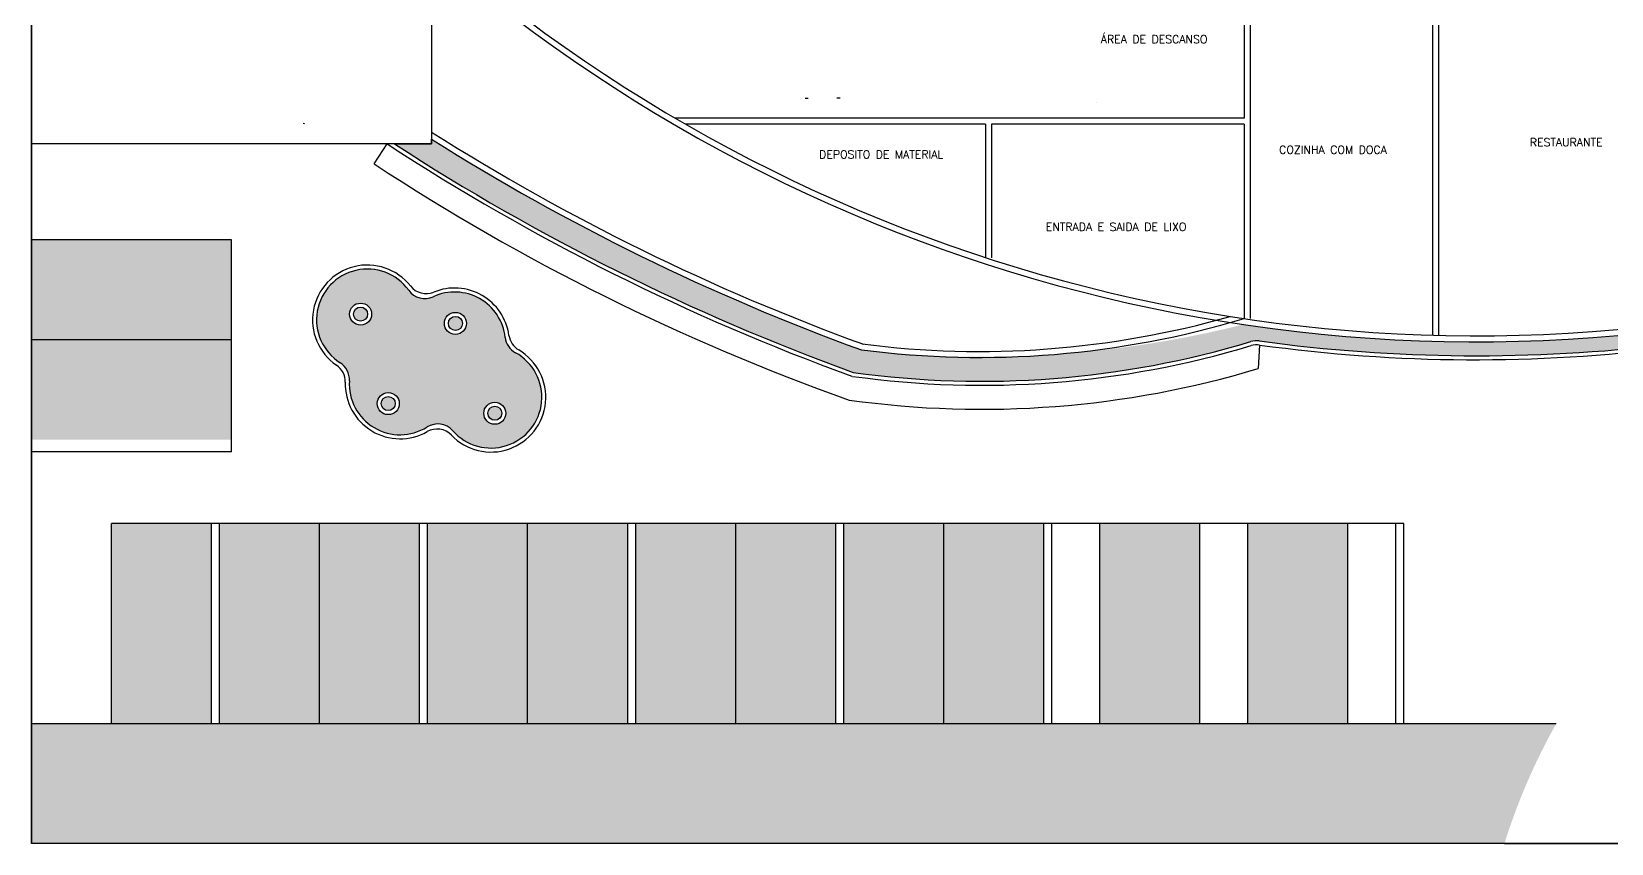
# Model space of a CAD drawing. Header units: inches. Extents: x -55 to 600, y -103 to 167.
# Drawn here: x 261.67 to 301.16, y 122.78 to 143.09 of the extents above; entities that cross this region are included whole.
import ezdxf

# ---------------------------------------------------------------- set-up
doc = ezdxf.new("R2010")
doc.units = ezdxf.units.IN
doc.header["$MEASUREMENT"] = 0
doc.linetypes.add('CONTINU', pattern=[0])
doc.layers.add('AI-Texto amb-tit', color=4, linetype='Continuous')
doc.styles.add('RS100', font='romans.shx', dxfattribs={"height": 0.2})

# ---------------------------------------------------------------- blocks, each defined once
blk = doc.blocks.new('kjhf')
for p, q in [((66.7162618752509, 10.60049499567725), (56.71626187525091, 10.60049499567725)), ((66.7162618752509, 10.60049499567725), (66.7162618752509, 7.100494995677252)), ((60.85042128285961, 7.100494995677252), (56.71626187525089, 7.100494995677252)), ((66.7162618752509, 7.100494995677252), (60.85042128285961, 7.100494995677252))]:
    blk.add_line(p, q)
blk = doc.blocks.new('sada')
h = blk.add_hatch(color=3)
h.dxf.hatch_style = 1
h.paths.add_polyline_path([(68.81069959128817, 45.53365963461186, -0.2449685543308292), (68.55408327707843, 45.9180780211256, 0.5128377131191127), (66.7577587224872, 46.93453072890945, -0.3596442272907529), (66.14187926786035, 47.09684084687375, 1.212022610087533), (64.42818445809567, 45.28311538766561, -0.2730831744748132), (64.65913906575354, 44.8303558703122, 0.610455691981292), (66.60255005978115, 43.67564284709086, -0.3681272405372445), (67.24409122095987, 43.58167385996622, 1.191829793201558)])
h.paths.add_polyline_path([(65.90633975449485, 44.26213895705986, -1), (65.35477397468064, 44.26213895705986, -1)], flags=16)
h.paths.add_polyline_path([(67.03436332079097, 46.26749869963375, -1), (67.58592910060518, 46.26749869963375, -1)], flags=16)
h.paths.add_polyline_path([(68.5711639070066, 44.01849685445423, -1), (68.0195981271924, 44.01849685445423, -1)], flags=16)
h.paths.add_polyline_path([(64.66417342264347, 46.4988223421473, -1), (65.21573920245768, 46.4988223421473, -1)], flags=16)
h = blk.add_hatch(color=3)
h.dxf.hatch_style = 1
h.paths.add_polyline_path([(65.45477397468063, 44.26213895705986, 1), (65.80633975449486, 44.26213895705986, 1)])
h.paths.add_polyline_path([(68.11959812719239, 44.01849685445423, 1), (68.47116390700661, 44.01849685445423, 1)])
h.paths.add_polyline_path([(65.11573920245769, 46.4988223421473, 1), (64.76417342264347, 46.4988223421473, 1)])
h.paths.add_polyline_path([(67.48592910060519, 46.26749869963375, 1), (67.13436332079097, 46.26749869963375, 1)])
for centre, radius in [((64.93995631255058, 46.4988223421473), 0.2757828899071085), ((64.93995631255058, 46.4988223421473), 0.1757828899071085), ((67.31014621069808, 46.26749869963375), 0.2757828899071085), ((67.31014621069808, 46.26749869963375), 0.1757828899071085), ((65.63055686458775, 44.26213895705986), 0.2757828899071085), ((65.63055686458775, 44.26213895705986), 0.1757828899071085), ((68.2953810170995, 44.01849685445423), 0.2757828899071085), ((68.2953810170995, 44.01849685445423), 0.1757828899071085)]:
    blk.add_circle(centre, radius)
for centre, radius, start, end in [((65.10957410538886, 46.35575902252573), 1.370769931515641, 38.16063634635761, 235.7832228660089), ((65.10957410538886, 46.35575902252573), 1.270769931515641, 35.67419810153903, 237.5745207938224), ((66.54805238262718, 47.38842857096482), 0.5, 215.6741981015389, 294.797513060937), ((66.58052602411831, 47.51164854555515), 0.5, 218.1606363463573, 292.3110748161192), ((67.2907357447718, 45.78093126958187), 1.270769931515641, 6.19566509978832, 114.7975130609377), ((67.2907357447718, 45.78093126958187), 1.370769931515641, 7.780757031812521, 112.3110748161193), ((69.05116284316473, 45.97204009094739), 0.5, 186.1956650997879, 241.2540690690891), ((69.14428218053972, 46.03420137661202), 0.5, 187.780757031813, 239.668977137065), ((68.19955265104973, 44.41949822966127), 1.370769931515641, 223.8073852347534, 59.66897713706485), ((68.19955265104973, 44.41949822966127), 1.270769931515641, 221.2468536800082, 61.25406906908983), ((64.05759240023359, 44.80878952422215), 0.5, 358.2694310217174, 55.7832228660093), ((64.16008335246104, 44.86107060667965), 0.5, 356.4781330939041, 57.57452079382286), ((65.92750905495991, 44.75229314345184), 1.370769931515641, 178.269431021717, 299.5264649933997), ((65.92750905495991, 44.75229314345184), 1.270769931515641, 176.4781330939036, 302.0869965481448), ((66.86815321424677, 43.2520215960447), 0.5, 41.24685368000753, 122.0869965481451), ((66.8494722304124, 43.12448356006298), 0.5, 43.80738523475402, 119.5264649933992)]:
    blk.add_arc(centre, radius, start, end)

msp = doc.modelspace()

# ---------------------------------------------------------------- hatches: boundary and pattern name
h = msp.add_hatch(color=3)
h.dxf.hatch_style = 1
edge = h.paths.add_edge_path()
edge.add_arc((292.2864774526097, 134.8586681376395), 0.4999999999999643, 82.1986662967937, 106.7912979855335, ccw=False)
edge.add_arc((297.8021788730222, 175.1173009368621), 40.13472009281947, 262.1986662967971, 276.8467326157412)
edge.add_line((302.586792540981, 135.2687974646193), (307.0904420003428, 136.696026808911))
edge.add_arc((306.9393928759112, 137.1726652064498), 0.4999999999999577, 287.583672489698, 299.3335285875352)
edge.add_line((307.1843392204748, 136.7367738343341), (310.9779135971622, 138.8685484824294))
edge.add_arc((310.7819565215115, 139.2172615801219), 0.39999999999984, 299.3335285875116, 389.5144100998224)
edge.add_line((311.1300492503407, 139.4143185569995), (311.081407890127, 139.2928048278692))
edge.add_line((311.081407890127, 139.2928048278692), (307.0421350083046, 137.0089585047911))
edge.add_arc((307.0478581885379, 137.0829090022008), 0.07417163109386321, 265.5745837637576, 582.9430102567902)
edge.add_line((306.9935622036851, 137.0323780523979), (302.5727670357903, 135.6223250304226))
edge.add_arc((297.7901896395103, 174.9689359364041), 39.63620612947351, 261.52996534815077, 276.93030053151057, ccw=False)
edge.add_arc((285.444028418178, 161.5779126526566), 26.62065362778353, 263.4498113653094, 284.1507550347948, ccw=False)
edge.add_arc((301.4268898201535, 187.4790997902543), 55.69618042579533, 237.6997258967731, 250.0324482579539, ccw=False)
edge.add_line((271.6652797372907, 140.4013865992083), (271.6652797372907, 140.2831220444384))
edge.add_line((271.6652797372907, 140.2831220444384), (270.7381359329369, 140.2831220444384))
edge.add_arc((301.4268898201537, 187.4790997902545), 56.2961804257956, 236.9664314756682, 250.0324482579534)
edge.add_arc((285.4147467531158, 157.6314377284689), 23.28696528864862, 262.0710461445852, 286.7912979855342)
h = msp.add_hatch(color=253)
h.dxf.hatch_style = 1
h.paths.add_polyline_path([(266.6652797372907, 137.8831220444384), (261.6652797372907, 137.8831220444384), (261.6652797372907, 135.3831220444384), (266.6652797372907, 135.3831220444384)])
h = msp.add_hatch(color=253)
h.dxf.hatch_style = 1
h.paths.add_polyline_path([(266.6652797372907, 135.3831220444384), (261.6652797372907, 135.3831220444384), (261.6652797372907, 132.8831220444384), (266.6652797372907, 132.8831220444384)])
h = msp.add_hatch(color=253)
h.dxf.hatch_style = 1
h.paths.add_polyline_path([(266.1652797372907, 130.7831220444384), (263.6652797372907, 130.7831220444384), (263.6652797372907, 125.7831220444384), (266.1652797372907, 125.7831220444384)])
h = msp.add_hatch(color=253)
h.dxf.hatch_style = 1
h.paths.add_polyline_path([(268.8652797372907, 130.7831220444384), (266.3652797372907, 130.7831220444384), (266.3652797372907, 125.7831220444384), (268.8652797372907, 125.7831220444384)])
h = msp.add_hatch(color=253)
h.dxf.hatch_style = 1
h.paths.add_polyline_path([(271.3652797372907, 130.7831220444384), (268.8652797372907, 130.7831220444384), (268.8652797372907, 125.7831220444384), (271.3652797372907, 125.7831220444384)])
h = msp.add_hatch(color=253)
h.dxf.hatch_style = 1
h.paths.add_polyline_path([(274.0652797372908, 130.7831220444384), (271.5652797372908, 130.7831220444384), (271.5652797372908, 125.7831220444384), (274.0652797372908, 125.7831220444384)])
h = msp.add_hatch(color=253)
h.dxf.hatch_style = 1
h.paths.add_polyline_path([(276.5652797372908, 130.7831220444384), (274.0652797372908, 130.7831220444384), (274.0652797372908, 125.7831220444384), (276.5652797372908, 125.7831220444384)])
h = msp.add_hatch(color=253)
h.dxf.hatch_style = 1
h.paths.add_polyline_path([(279.2652797372908, 130.7831220444384), (276.7652797372908, 130.7831220444384), (276.7652797372908, 125.7831220444384), (279.2652797372908, 125.7831220444384)])
h = msp.add_hatch(color=253)
h.dxf.hatch_style = 1
h.paths.add_polyline_path([(281.7652797372908, 130.7831220444384), (279.2652797372908, 130.7831220444384), (279.2652797372908, 125.7831220444384), (281.7652797372908, 125.7831220444384)])
h = msp.add_hatch(color=253)
h.dxf.hatch_style = 1
h.paths.add_polyline_path([(284.4652797372908, 130.7831220444384), (281.9652797372908, 130.7831220444384), (281.9652797372908, 125.7831220444384), (284.4652797372908, 125.7831220444384)])
h = msp.add_hatch(color=253)
h.dxf.hatch_style = 1
h.paths.add_polyline_path([(286.9652797372908, 130.7831220444384), (284.4652797372908, 130.7831220444384), (284.4652797372908, 125.7831220444384), (286.9652797372908, 125.7831220444384)])
h = msp.add_hatch(color=253)
h.dxf.hatch_style = 1
h.paths.add_polyline_path([(290.8652797372908, 130.7831220444384), (288.3652797372908, 130.7831220444384), (288.3652797372908, 125.7831220444384), (290.8652797372908, 125.7831220444384)])
h = msp.add_hatch(color=253)
h.dxf.hatch_style = 1
h.paths.add_polyline_path([(294.5652797372908, 130.7831220444384), (292.0652797372908, 130.7831220444384), (292.0652797372908, 125.7831220444384), (294.5652797372908, 125.7831220444384)])
h = msp.add_hatch(color=252)
h.dxf.hatch_style = 1
h.paths.add_polyline_path([(336.6652797372907, 125.7831220444384), (310.9652797372909, 125.7831220444384), (303.3586628836578, 125.7831220444384, 0.06797788644688317), (301.6634608449603, 122.7831220444384), (336.6652797372907, 122.7831220444384)])
h.paths.add_polyline_path([(299.778366884369, 125.7831220444384), (261.6652797372907, 125.7831220444384), (261.6652797372907, 122.7831220444384), (298.4821895059813, 122.7831220444384, -0.05207661615500685)])

# ---------------------------------------------------------------- linework, layer by layer
for p, q in [((261.6652797489713, 166.7831219772412), (261.6652797489713, 122.7831219772412)), ((261.6652797372907, 122.7831220444384), (261.6652797372907, 166.7831220444384)), ((291.9741445034696, 144.7204055048407), (291.9741445034697, 140.9295643840418)), ((292.1241445034697, 144.7204055048407), (292.1241445034697, 135.9134101577129)), ((296.6809444131517, 144.7204055048407), (296.6809444131517, 135.4944825053054)), ((296.8309444131517, 144.8704055048407), (296.8309444131517, 135.4944825053054)), ((261.6652797372907, 142.6170757742831), (261.6652797372907, 140.4170757742831)), ((261.6652797372907, 139.9831220444384), (261.6652797372907, 142.1831220444384)), ((261.6652797372907, 139.9831220444384), (261.6652797372907, 142.1831220444384)), ((288.296540387957, 141.3062587361489), (288.296540387957, 141.3062587361489)), ((268.4652797372908, 140.8046915152489), (268.4652797372908, 140.7831220444384)), ((291.9741445034696, 140.9295643840418), (277.7495055791419, 140.9295643840418)), ((285.5126651193389, 140.7795643840418), (278.00746025251, 140.7795643840418)), ((285.5126651193389, 140.7795643840418), (285.5126651193389, 137.4360205905923)), ((291.9741445034696, 140.7795643840418), (285.662665119339, 140.7795643840418)), ((285.662665119339, 140.7795643840418), (285.662665119339, 137.4360205905923)), ((291.9741445034697, 140.7795643840418), (291.9741445034696, 135.9134101577129)), ((270.2266308161213, 139.7810031698322), (270.5550766042876, 140.2831220444384)), ((266.6652797372907, 137.8831220444384), (261.6652797372907, 137.8831220444384)), ((266.6652797372907, 137.8831220444384), (261.6652797372907, 137.8831220444384)), ((266.6652797372907, 132.5831220444384), (266.6652797372907, 137.8831220444384)), ((266.6652797372907, 135.3831220444384), (261.6652797372907, 135.3831220444384)), ((292.3623155168233, 135.2519139203506), (292.3230454084806, 134.6608061862775)), ((266.6652797372907, 132.5831220444384), (261.6652797372907, 132.5831220444384)), ((263.6652797372907, 125.7831220444384), (263.6652797372907, 130.7831220444384)), ((295.9652797372908, 130.7831220444384), (263.6652797372907, 130.7831220444384)), ((266.1652797372907, 125.7831220444384), (266.1652797372907, 130.7831220444384)), ((266.3652797372907, 125.7831220444384), (266.3652797372907, 130.7831220444384)), ((268.8652797372907, 125.7831220444384), (268.8652797372907, 130.7831220444384)), ((271.3652797372907, 125.7831220444384), (271.3652797372907, 130.7831220444384)), ((271.5652797372908, 125.7831220444384), (271.5652797372908, 130.7831220444384)), ((274.0652797372908, 125.7831220444384), (274.0652797372908, 130.7831220444384)), ((276.5652797372908, 125.7831220444384), (276.5652797372908, 130.7831220444384)), ((276.5652797372908, 125.7831220444384), (276.5652797372908, 130.7831220444384)), ((276.7652797372908, 125.7831220444384), (276.7652797372908, 130.7831220444384)), ((279.2652797372908, 125.7831220444384), (279.2652797372908, 130.7831220444384)), ((281.7652797372908, 125.7831220444384), (281.7652797372908, 130.7831220444384)), ((281.7652797372908, 125.7831220444384), (281.7652797372908, 130.7831220444384)), ((281.9652797372908, 125.7831220444384), (281.9652797372908, 130.7831220444384)), ((281.9652797372908, 125.7831220444384), (281.9652797372908, 130.7831220444384)), ((284.4652797372908, 125.7831220444384), (284.4652797372908, 130.7831220444384)), ((286.9652797372908, 125.7831220444384), (286.9652797372908, 130.7831220444384)), ((286.9652797372908, 125.7831220444384), (286.9652797372908, 130.7831220444384)), ((287.1652797372907, 125.7831220444384), (287.1652797372907, 130.7831220444384)), ((287.1652797372908, 125.7831220444384), (287.1652797372908, 130.7831220444384)), ((288.3652797372908, 125.7831220444384), (288.3652797372908, 130.7831220444384)), ((290.8652797372908, 125.7831220444384), (290.8652797372908, 130.7831220444384)), ((292.0652797372908, 125.7831220444384), (292.0652797372908, 130.7831220444384)), ((292.0652797372908, 125.7831220444384), (292.0652797372908, 130.7831220444384)), ((294.5652797372908, 125.7831220444384), (294.5652797372908, 130.7831220444384)), ((295.7652797372908, 125.7831220444384), (295.7652797372908, 130.7831220444384)), ((295.7652797372908, 125.7831220444384), (295.7652797372908, 130.7831220444384)), ((295.9652797372908, 125.7831220444384), (295.9652797372908, 130.7831220444384)), ((295.9652797372908, 125.7831220444384), (295.9652797372908, 130.7831220444384)), ((295.9652797372908, 125.7831220444385), (295.9652797372908, 130.7831220444385)), ((261.6652797372907, 125.7831220444384), (299.778366884369, 125.7831220444384)), ((336.6652797372907, 122.7831220444384), (261.6652797372907, 122.7831220444384))]:
    msp.add_line(p, q)
for points in [[(267.4432371222268, 149.4042962770445, 0.2521280876700907), (302.5592161514423, 135.6180028520136), (306.9935622036851, 137.032378052398)], [(267.4432371222268, 149.4042962770445, 0.2521280876700907), (302.5592161514423, 135.6180028520136), (306.9935622036851, 137.032378052398)], [(267.7685972217706, 149.2542962770445, 0.2498554827645688), (302.5271856263583, 135.7652317661428), (306.9479807942531, 137.1752847881181)], [(268.4652797372908, 140.8046915152489, 0.0001838797023968526), (268.4880420323289, 140.7831220444384, 0.0001838797023968526)], [(270.5550766042876, 140.2831220444384, 0.05775565685011823), (282.1682758438052, 134.4731099935449, 0.05707310122255263)], [(270.7381359329369, 140.2831220444384), (270.7381359329369, 140.2831220444384, 0.05707310122255264), (282.2024246351435, 134.5670986101435)], [(271.6652797372907, 140.5789428057553, 0.05429192705217047), (282.4585405701804, 135.2720132346338, 0.05386365365934807)], [(271.6652797372907, 140.4013865992083, 0.05386365365934803), (282.407317383173, 135.1310303097357, 0.04701504625330947)], [(270.2266308161213, 139.7810031698322, 0.05953227161800476), (282.1058630843056, 133.8737906937747, 0.05775565685011818)]]:
    msp.add_lwpolyline(points, format="xyb")
at = {"linetype": 'CONTINU'}
for points in [[(280.9988647816222, 141.4248344671716), (281.0800955349621, 141.4248344671716)], [(281.0379570403509, 141.4278619897669), (281.0394801841147, 141.4278619897669)], [(281.8777133460148, 141.4248344671716), (281.7964825926749, 141.4248344671716)], [(281.8386210872861, 141.4278619897669), (281.8370979435223, 141.4278619897669)]]:
    msp.add_lwpolyline(points, dxfattribs=at)
for points in [[(270.7381359329369, 140.2831220444384), (271.6652797372907, 140.2831220444384), (271.6652797372907, 140.4013865992083)], [(298.4821895059813, 122.7831220444384), (301.6634608449604, 122.7831220444384)]]:
    msp.add_lwpolyline(points)
for centre, radius, start, end in [((285.3581193418023, 157.9311286631925), 22.99025265468728, 262.6257368655062, 286.7248088521699), ((285.3581193418023, 157.9311286631925), 22.84025265468728, 262.6257368655062, 285.9218111376177), ((285.4147467531158, 157.6314377284689), 23.38696528864863, 262.0710461445848, 286.7383880921037), ((285.4147467531158, 157.6314377284689), 23.28696528864863, 262.0710461445848, 286.791297985534), ((292.2864774526098, 134.8586681376395), 0.5, 82.19866629679916, 106.7912979855357), ((292.2942451889771, 134.7565691611506), 0.5, 82.175416355052, 106.7383880921055), ((297.8021788730223, 175.1173009368621), 40.13472009281951, 262.1986662967975, 276.8467326157412), ((297.7573130916583, 174.5110721930884), 39.62811510930527, 262.1754163550536, 277.1788377079088), ((285.4147467531158, 157.6314377284689), 23.98696528864863, 262.0710461445848, 286.7383880921037)]:
    msp.add_arc(centre, radius, start, end)

# ---------------------------------------------------------------- block references
for name, p in [('kjhf', (204.9490178620399, 133.1826270487612)), ('sada', (204.9490178620398, 89.52524172872778))]:
    msp.add_blockref(name, p)

# ---------------------------------------------------------------- texts
at = {"layer": 'AI-Texto amb-tit', "char_height": 0.2, "width": 3.690865004283753, "attachment_point": 1, "style": 'RS100'}
for s, insert in [('ÁREA DE DESCANSO', (288.3917135838622, 143.001503699942)), ('COZINHA COM DOCA', (292.8498380198199, 140.2355506066737)), ('RESTAURANTE', (299.1163305337955, 140.4220060191654)), ('DEPOSITO DE MATERIAL', (281.3513683488768, 140.1202522884618)), ('ENTRADA E SAIDA DE LIXO', (287.0171479280185, 138.3078895756478))]:
    msp.add_mtext(s, dxfattribs=dict(at, insert=insert))

doc.saveas('drawing.dxf')
